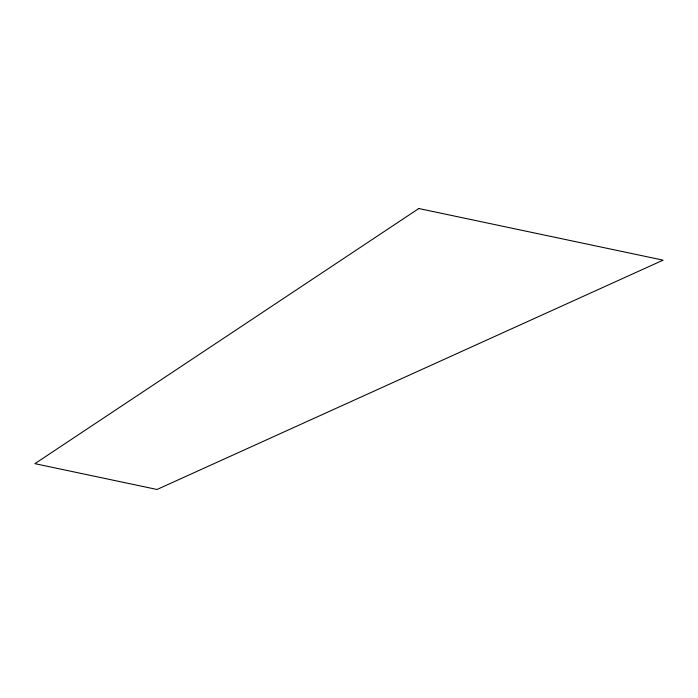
<?xml version="1.0" encoding="UTF-8"?>
<svg xmlns="http://www.w3.org/2000/svg" width="698" height="698" viewBox="0 0 698 698"><rect width="100%" height="100%" fill="white"/><g stroke="black" fill="none" stroke-linecap="round" stroke-linejoin="round"><path stroke-width="1.05" d="M418.826 208.528L34.9 463.664L157.041 489.473L663.1 260.153L418.826 208.528"/></g></svg>
